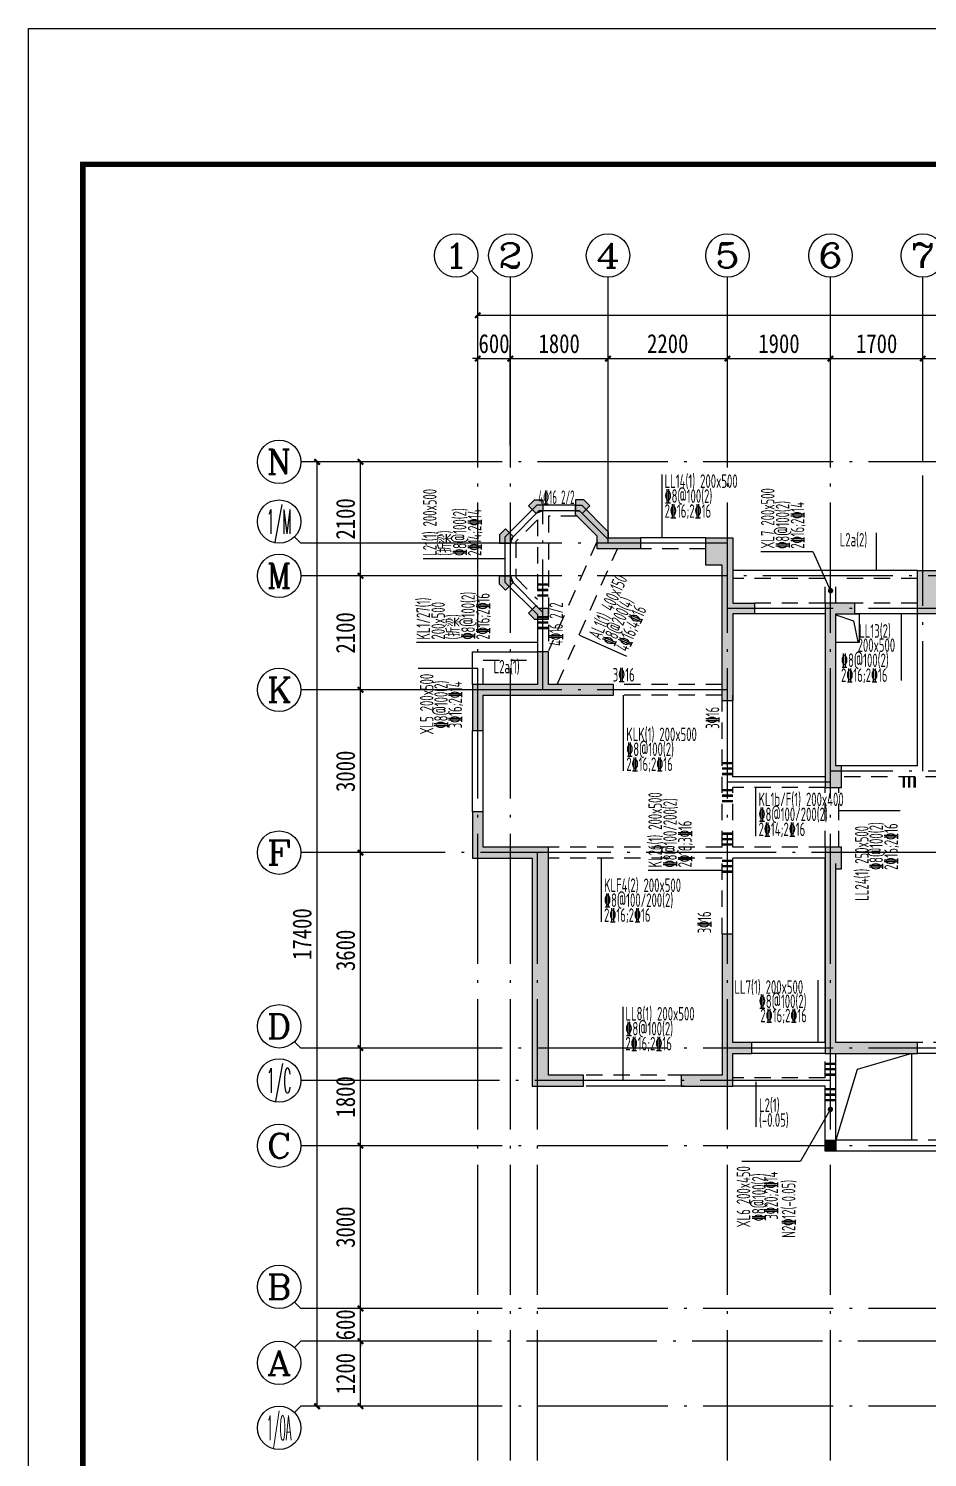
# Model space of a CAD drawing. Extents: x -144902 to 588294, y -160863 to 65494.
# Drawn here: x 457440 to 474002, y -27173 to -845 of the extents above; entities that cross this region are included whole.
import ezdxf
from ezdxf.enums import TextEntityAlignment as Align

# ---------------------------------------------------------------- set-up
doc = ezdxf.new("R2010")
doc.units = 0
doc.header["$LTSCALE"] = 100
doc.linetypes.add('3', pattern=[5, 3, -2])
doc.linetypes.add('ACAD_ISO04W100', pattern=[30.5, 24, -3, 0.5, -3])
doc.layers.get('0').update_dxf_attribs({"linetype": 'CONTINUOUS'})
doc.layers.get('Defpoints').update_dxf_attribs({"linetype": 'CONTINUOUS'})
for name, color, linetype in [('1508', 2, 'CONTINUOUS'), ('AXIS', 3, 'CONTINUOUS'), ('AXIS_TEXT', 7, 'CONTINUOUS'), ('DOTE', 253, 'ACAD_ISO04W100'), ('GZ', 7, 'CONTINUOUS'), ('HATCH', 254, 'CONTINUOUS'), ('HIDE_BEAMDIMLOCAL', 7, 'CONTINUOUS'), ('HIDE_BEAMDIMMASS', 2, 'CONTINUOUS'), ('P排气道', 232, 'CONTINUOUS'), ('S_BEAMDIMLOCAL', 7, 'CONTINUOUS'), ('S_BEAMDIMMASS', 2, 'CONTINUOUS'), ('tk', 7, 'CONTINUOUS'), ('梁', 4, 'CONTINUOUS'), ('梁虚线', 134, '3'), ('次梁箍筋', 1, 'CONTINUOUS'), ('砼墙', 3, 'CONTINUOUS'), ('门', 174, 'CONTINUOUS'), ('门虚线', 174, '3'), ('零厚板', 7, 'CONTINUOUS')]:
    doc.layers.add(name, color=color, linetype=linetype)
doc.styles.add('_HZTXT', font='complex.shx', dxfattribs={"width": 0.7, "bigfont": 'tssdchn.shx'})
doc.styles.add('COMPLEX', font='COMPLEX')
doc.styles.add('DIM_FONT', font='SIMHEI.TTF', dxfattribs={"width": 0.8})
doc.styles.get("Standard").update_dxf_attribs({"font": 'tssdeng.shx', "width": 0.7, "bigfont": 'tssdchn.shx'})
doc.dimstyles.new('_TCH_ARCH&&100', dxfattribs={"dimtxt": 350, "dimasz": 100, "dimexe": 250, "dimexo": 300, "dimgap": 100, "dimtad": 1, "dimdec": 0, "dimzin": 0, "dimdsep": 46, "dimtxsty": 'DIM_FONT', "dimblk": 'ARCHTICK', "dimcen": 0.09, "dimclrt": 7, "dimazin": 2, "dimtfac": 1, "dimtdec": 0, "dimtix": 1, "dimtmove": 2, "dimatfit": 3, "dimfxl": 1, "dimtolj": 1, "dimtzin": 0, "dimarcsym": 0})

# ---------------------------------------------------------------- blocks, each defined once
blk = doc.blocks.new('A1tk')
at = {"layer": 'tk', "color": 5}
blk.add_lwpolyline([(0, 0), (0, 59400), (84100, 59400), (84100, 0)], close=True, dxfattribs=at)
at = {"layer": 'tk', "const_width": 100}
blk.add_lwpolyline([(2500, 1000), (83100, 1000), (83100, 58400), (2500, 58400)], close=True, dxfattribs=at)
blk = doc.blocks.new('2012120710010639')
at = {"layer": 'P排气道', "linetype": 'ByBlock'}
blk.add_lwpolyline([(400, 5400), (400, 5900), (0, 5900), (0, 5400)], close=True, dxfattribs=at)
blk.add_lwpolyline([(400, 5900), (77, 5789), (0, 5400)], dxfattribs=at)
at = {"layer": 'P排气道', "linetype": 'ByBlock', "elevation": 0}
for points in [[(27585, 5385), (27585, 5915), (27155, 5915), (27155, 5385)], [(9485, 1065), (9085, 1065), (9085, 1415), (9485, 1415)], [(18285, 1065), (18685, 1065), (18685, 1415), (18285, 1415)], [(13770, 500), (13770, 0), (13370, 0), (13370, 500)], [(14000, 500), (14000, 0), (14400, 0), (14400, 500)]]:
    blk.add_lwpolyline(points, close=True, dxfattribs=at)
for points in [[(27585, 5900), (27262, 5789), (27185, 5400)], [(9485, 1415), (9151, 1329), (9085, 1065)], [(18685, 1415), (18351, 1329), (18285, 1065)], [(13770, 500), (13447, 389), (13370, 0)], [(14400, 500), (14077, 389), (14000, 0)]]:
    blk.add_lwpolyline(points, dxfattribs=at)
blk = doc.blocks.new('_ArchTick')
at = {"color": 0, "linetype": 'ByBlock', "const_width": 0.4}
blk.add_lwpolyline([(-0.5, -0.5), (0.5, 0.5)], dxfattribs=at)
blk = doc.blocks.new('*D1650')
at = {"layer": 'AXIS', "color": 0, "lineweight": -2}
for p, q in [((2761, 5875), (1650, 5875)), ((1900, 4675), (1900, 5875)), ((2761, 4675), (1650, 4675))]:
    blk.add_line(p, q, dxfattribs=at)
at = {"layer": 'Defpoints', "color": 0}
for p in [(1900, 5875), (3061, 5875), (3061, 4675)]:
    blk.add_point(p, dxfattribs=at)
at = {"layer": 'AXIS', "color": 0, "lineweight": -2, "xscale": 100, "yscale": 100, "zscale": 100}
for p, rotation in [((1900, 5875), 90), ((1900, 4675), 270)]:
    blk.add_blockref('_ArchTick', p, dxfattribs=dict(at, rotation=rotation))
at = {"layer": 'AXIS', "color": 7, "insert": (1625, 5275), "char_height": 350, "attachment_point": 5, "rotation": 90, "style": 'DIM_FONT'}
blk.add_mtext('\\A1;1200', dxfattribs=at)
blk = doc.blocks.new('*D1651')
at = {"layer": 'AXIS', "color": 0, "lineweight": -2}
for p, q in [((2761, 6475), (1650, 6475)), ((1900, 6475), (1900, 6575)), ((1900, 5875), (1900, 6475)), ((2761, 5875), (1650, 5875)), ((1900, 5875), (1900, 5775))]:
    blk.add_line(p, q, dxfattribs=at)
at = {"layer": 'Defpoints', "color": 0}
for p in [(1900, 6475), (3061, 6475), (3061, 5875)]:
    blk.add_point(p, dxfattribs=at)
at = {"layer": 'AXIS', "color": 0, "lineweight": -2, "xscale": 100, "yscale": 100, "zscale": 100}
for p, rotation in [((1900, 6475), 270), ((1900, 5875), 90)]:
    blk.add_blockref('_ArchTick', p, dxfattribs=dict(at, rotation=rotation))
at = {"layer": 'AXIS', "color": 7, "insert": (1625, 6175), "char_height": 350, "attachment_point": 5, "rotation": 90, "style": 'DIM_FONT'}
blk.add_mtext('\\A1;600', dxfattribs=at)
blk = doc.blocks.new('*D1652')
at = {"layer": 'AXIS', "color": 0, "lineweight": -2}
for p, q in [((2761, 9475), (1650, 9475)), ((1900, 6475), (1900, 9475)), ((2761, 6475), (1650, 6475))]:
    blk.add_line(p, q, dxfattribs=at)
at = {"layer": 'Defpoints', "color": 0}
for p in [(1900, 9475), (3061, 9475), (3061, 6475)]:
    blk.add_point(p, dxfattribs=at)
at = {"layer": 'AXIS', "color": 0, "lineweight": -2, "xscale": 100, "yscale": 100, "zscale": 100}
for p, rotation in [((1900, 9475), 90), ((1900, 6475), 270)]:
    blk.add_blockref('_ArchTick', p, dxfattribs=dict(at, rotation=rotation))
at = {"layer": 'AXIS', "color": 7, "insert": (1625, 7975), "char_height": 350, "attachment_point": 5, "rotation": 90, "style": 'DIM_FONT'}
blk.add_mtext('\\A1;3000', dxfattribs=at)
blk = doc.blocks.new('*D1653')
at = {"layer": 'AXIS', "color": 0, "lineweight": -2}
for p, q in [((2761, 11275), (1650, 11275)), ((1900, 9475), (1900, 11275)), ((2761, 9475), (1650, 9475))]:
    blk.add_line(p, q, dxfattribs=at)
at = {"layer": 'Defpoints', "color": 0}
for p in [(1900, 11275), (3061, 11275), (3061, 9475)]:
    blk.add_point(p, dxfattribs=at)
at = {"layer": 'AXIS', "color": 0, "lineweight": -2, "xscale": 100, "yscale": 100, "zscale": 100}
for p, rotation in [((1900, 11275), 90), ((1900, 9475), 270)]:
    blk.add_blockref('_ArchTick', p, dxfattribs=dict(at, rotation=rotation))
at = {"layer": 'AXIS', "color": 7, "insert": (1625, 10375), "char_height": 350, "attachment_point": 5, "rotation": 90, "style": 'DIM_FONT'}
blk.add_mtext('\\A1;1800', dxfattribs=at)
blk = doc.blocks.new('*D1654')
at = {"layer": 'AXIS', "color": 0, "lineweight": -2}
for p, q in [((2761, 14875), (1650, 14875)), ((1900, 11275), (1900, 14875)), ((2761, 11275), (1650, 11275))]:
    blk.add_line(p, q, dxfattribs=at)
at = {"layer": 'Defpoints', "color": 0}
for p in [(1900, 14875), (3061, 14875), (3061, 11275)]:
    blk.add_point(p, dxfattribs=at)
at = {"layer": 'AXIS', "color": 0, "lineweight": -2, "xscale": 100, "yscale": 100, "zscale": 100}
for p, rotation in [((1900, 14875), 90), ((1900, 11275), 270)]:
    blk.add_blockref('_ArchTick', p, dxfattribs=dict(at, rotation=rotation))
at = {"layer": 'AXIS', "color": 7, "insert": (1625, 13075), "char_height": 350, "attachment_point": 5, "rotation": 90, "style": 'DIM_FONT'}
blk.add_mtext('\\A1;3600', dxfattribs=at)
blk = doc.blocks.new('*D1655')
at = {"layer": 'AXIS', "color": 0, "lineweight": -2}
for p, q in [((2761, 17875), (1650, 17875)), ((1900, 14875), (1900, 17875)), ((2761, 14875), (1650, 14875))]:
    blk.add_line(p, q, dxfattribs=at)
at = {"layer": 'Defpoints', "color": 0}
for p in [(1900, 17875), (3061, 17875), (3061, 14875)]:
    blk.add_point(p, dxfattribs=at)
at = {"layer": 'AXIS', "color": 0, "lineweight": -2, "xscale": 100, "yscale": 100, "zscale": 100}
for p, rotation in [((1900, 17875), 90), ((1900, 14875), 270)]:
    blk.add_blockref('_ArchTick', p, dxfattribs=dict(at, rotation=rotation))
at = {"layer": 'AXIS', "color": 7, "insert": (1625, 16375), "char_height": 350, "attachment_point": 5, "rotation": 90, "style": 'DIM_FONT'}
blk.add_mtext('\\A1;3000', dxfattribs=at)
blk = doc.blocks.new('*D1656')
at = {"layer": 'AXIS', "color": 0, "lineweight": -2}
for p, q in [((2761, 19975), (1650, 19975)), ((1900, 17875), (1900, 19975)), ((2761, 17875), (1650, 17875))]:
    blk.add_line(p, q, dxfattribs=at)
at = {"layer": 'Defpoints', "color": 0}
for p in [(1900, 19975), (3061, 19975), (3061, 17875)]:
    blk.add_point(p, dxfattribs=at)
at = {"layer": 'AXIS', "color": 0, "lineweight": -2, "xscale": 100, "yscale": 100, "zscale": 100}
for p, rotation in [((1900, 19975), 90), ((1900, 17875), 270)]:
    blk.add_blockref('_ArchTick', p, dxfattribs=dict(at, rotation=rotation))
at = {"layer": 'AXIS', "color": 7, "insert": (1625, 18925), "char_height": 350, "attachment_point": 5, "rotation": 90, "style": 'DIM_FONT'}
blk.add_mtext('\\A1;2100', dxfattribs=at)
blk = doc.blocks.new('*D1657')
at = {"layer": 'AXIS', "color": 0, "lineweight": -2}
for p, q in [((2761, 22075), (1650, 22075)), ((1900, 19975), (1900, 22075)), ((2761, 19975), (1650, 19975))]:
    blk.add_line(p, q, dxfattribs=at)
at = {"layer": 'Defpoints', "color": 0}
for p in [(1900, 22075), (3061, 22075), (3061, 19975)]:
    blk.add_point(p, dxfattribs=at)
at = {"layer": 'AXIS', "color": 0, "lineweight": -2, "xscale": 100, "yscale": 100, "zscale": 100}
for p, rotation in [((1900, 22075), 90), ((1900, 19975), 270)]:
    blk.add_blockref('_ArchTick', p, dxfattribs=dict(at, rotation=rotation))
at = {"layer": 'AXIS', "color": 7, "insert": (1625, 21025), "char_height": 350, "attachment_point": 5, "rotation": 90, "style": 'DIM_FONT'}
blk.add_mtext('\\A1;2100', dxfattribs=at)
blk = doc.blocks.new('*D1658')
at = {"layer": 'AXIS', "color": 0, "lineweight": -2}
for p, q in [((2761, 22075), (850, 22075)), ((1100, 4675), (1100, 22075)), ((2761, 4675), (850, 4675))]:
    blk.add_line(p, q, dxfattribs=at)
at = {"layer": 'Defpoints', "color": 0}
for p in [(1100, 22075), (3061, 22075, 0), (3061, 4675)]:
    blk.add_point(p, dxfattribs=at)
at = {"layer": 'AXIS', "color": 0, "lineweight": -2, "xscale": 100, "yscale": 100, "zscale": 100}
for p, rotation in [((1100, 22075), 90), ((1100, 4675), 270)]:
    blk.add_blockref('_ArchTick', p, dxfattribs=dict(at, rotation=rotation))
at = {"layer": 'AXIS', "color": 7, "insert": (825, 13375), "char_height": 350, "attachment_point": 5, "rotation": 90, "style": 'DIM_FONT'}
blk.add_mtext('\\A1;17400', dxfattribs=at)
blk = doc.blocks.new('*D1680')
at = {"layer": 'AXIS', "color": 0, "lineweight": -2}
for p, q in [((12261, 22375), (12261, 24228)), ((14761, 22375), (14761, 24228)), ((12261, 23978), (14761, 23978))]:
    blk.add_line(p, q, dxfattribs=at)
at = {"layer": 'Defpoints', "color": 0}
for p in [(14761, 23978), (12261, 22075), (14761, 22075)]:
    blk.add_point(p, dxfattribs=at)
at = {"layer": 'AXIS', "color": 0, "lineweight": -2, "xscale": 100, "yscale": 100, "zscale": 100, "rotation": 180}
blk.add_blockref('_ArchTick', (12261, 23978), dxfattribs=at)
at = {"layer": 'AXIS', "color": 0, "lineweight": -2, "xscale": 100, "yscale": 100, "zscale": 100}
blk.add_blockref('_ArchTick', (14761, 23978), dxfattribs=at)
at = {"layer": 'AXIS', "color": 7, "insert": (13511, 24253), "char_height": 350, "attachment_point": 5, "style": 'DIM_FONT'}
blk.add_mtext('\\A1;2500', dxfattribs=at)
blk = doc.blocks.new('*D1681')
at = {"layer": 'AXIS', "color": 0, "lineweight": -2}
for p, q in [((10561, 22375), (10561, 24228)), ((12261, 22375), (12261, 24228)), ((10561, 23978), (12261, 23978))]:
    blk.add_line(p, q, dxfattribs=at)
at = {"layer": 'Defpoints', "color": 0}
for p in [(12261, 23978), (10561, 22075), (12261, 22075)]:
    blk.add_point(p, dxfattribs=at)
at = {"layer": 'AXIS', "color": 0, "lineweight": -2, "xscale": 100, "yscale": 100, "zscale": 100, "rotation": 180}
blk.add_blockref('_ArchTick', (10561, 23978), dxfattribs=at)
at = {"layer": 'AXIS', "color": 0, "lineweight": -2, "xscale": 100, "yscale": 100, "zscale": 100}
blk.add_blockref('_ArchTick', (12261, 23978), dxfattribs=at)
at = {"layer": 'AXIS', "color": 7, "insert": (11411, 24253), "char_height": 350, "attachment_point": 5, "style": 'DIM_FONT'}
blk.add_mtext('\\A1;1700', dxfattribs=at)
blk = doc.blocks.new('*D1682')
at = {"layer": 'AXIS', "color": 0, "lineweight": -2}
for p, q in [((8661, 22375), (8661, 24228)), ((10561, 22375), (10561, 24228)), ((8661, 23978), (10561, 23978))]:
    blk.add_line(p, q, dxfattribs=at)
at = {"layer": 'Defpoints', "color": 0}
for p in [(10561, 23978), (8661, 22075), (10561, 22075)]:
    blk.add_point(p, dxfattribs=at)
at = {"layer": 'AXIS', "color": 0, "lineweight": -2, "xscale": 100, "yscale": 100, "zscale": 100, "rotation": 180}
blk.add_blockref('_ArchTick', (8661, 23978), dxfattribs=at)
at = {"layer": 'AXIS', "color": 0, "lineweight": -2, "xscale": 100, "yscale": 100, "zscale": 100}
blk.add_blockref('_ArchTick', (10561, 23978), dxfattribs=at)
at = {"layer": 'AXIS', "color": 7, "insert": (9611, 24253), "char_height": 350, "attachment_point": 5, "style": 'DIM_FONT'}
blk.add_mtext('\\A1;1900', dxfattribs=at)
blk = doc.blocks.new('*D1683')
at = {"layer": 'AXIS', "color": 0, "lineweight": -2}
for p, q in [((6461, 22375), (6461, 24228)), ((8661, 22375), (8661, 24228)), ((6461, 23978), (8661, 23978))]:
    blk.add_line(p, q, dxfattribs=at)
at = {"layer": 'Defpoints', "color": 0}
for p in [(8661, 23978), (6461, 22075), (8661, 22075)]:
    blk.add_point(p, dxfattribs=at)
at = {"layer": 'AXIS', "color": 0, "lineweight": -2, "xscale": 100, "yscale": 100, "zscale": 100, "rotation": 180}
blk.add_blockref('_ArchTick', (6461, 23978), dxfattribs=at)
at = {"layer": 'AXIS', "color": 0, "lineweight": -2, "xscale": 100, "yscale": 100, "zscale": 100}
blk.add_blockref('_ArchTick', (8661, 23978), dxfattribs=at)
at = {"layer": 'AXIS', "color": 7, "insert": (7561, 24253), "char_height": 350, "attachment_point": 5, "style": 'DIM_FONT'}
blk.add_mtext('\\A1;2200', dxfattribs=at)
blk = doc.blocks.new('*D1684')
at = {"layer": 'AXIS', "color": 0, "lineweight": -2}
for p, q in [((4661, 22375), (4661, 24228)), ((6461, 22375), (6461, 24228)), ((4661, 23978), (6461, 23978))]:
    blk.add_line(p, q, dxfattribs=at)
at = {"layer": 'Defpoints', "color": 0}
for p in [(6461, 23978), (4661, 22075), (6461, 22075)]:
    blk.add_point(p, dxfattribs=at)
at = {"layer": 'AXIS', "color": 0, "lineweight": -2, "xscale": 100, "yscale": 100, "zscale": 100, "rotation": 180}
blk.add_blockref('_ArchTick', (4661, 23978), dxfattribs=at)
at = {"layer": 'AXIS', "color": 0, "lineweight": -2, "xscale": 100, "yscale": 100, "zscale": 100}
blk.add_blockref('_ArchTick', (6461, 23978), dxfattribs=at)
at = {"layer": 'AXIS', "color": 7, "insert": (5561, 24253), "char_height": 350, "attachment_point": 5, "style": 'DIM_FONT'}
blk.add_mtext('\\A1;1800', dxfattribs=at)
blk = doc.blocks.new('*D1685')
at = {"layer": 'AXIS', "color": 0, "lineweight": -2}
for p, q in [((4061, 22375), (4061, 24228)), ((4661, 22375), (4661, 24228)), ((4061, 23978), (3961, 23978)), ((4061, 23978), (4661, 23978)), ((4661, 23978), (4761, 23978))]:
    blk.add_line(p, q, dxfattribs=at)
at = {"layer": 'Defpoints', "color": 0}
for p in [(4661, 23978), (4061, 22075), (4661, 22075)]:
    blk.add_point(p, dxfattribs=at)
at = {"layer": 'AXIS', "color": 0, "lineweight": -2, "xscale": 100, "yscale": 100, "zscale": 100}
blk.add_blockref('_ArchTick', (4061, 23978), dxfattribs=at)
at = {"layer": 'AXIS', "color": 0, "lineweight": -2, "xscale": 100, "yscale": 100, "zscale": 100, "rotation": 180}
blk.add_blockref('_ArchTick', (4661, 23978), dxfattribs=at)
at = {"layer": 'AXIS', "color": 7, "insert": (4361, 24253), "char_height": 350, "attachment_point": 5, "style": 'DIM_FONT'}
blk.add_mtext('\\A1;600', dxfattribs=at)
blk = doc.blocks.new('*D1686')
at = {"layer": 'AXIS', "color": 0, "lineweight": -2}
for p, q in [((4061, 22375), (4061, 25028)), ((43161, 22375), (43161, 25028)), ((4061, 24778), (43161, 24778))]:
    blk.add_line(p, q, dxfattribs=at)
at = {"layer": 'Defpoints', "color": 0}
for p in [(43161, 24778), (4061, 22075), (43161, 22075)]:
    blk.add_point(p, dxfattribs=at)
at = {"layer": 'AXIS', "color": 0, "lineweight": -2, "xscale": 100, "yscale": 100, "zscale": 100, "rotation": 180}
blk.add_blockref('_ArchTick', (4061, 24778), dxfattribs=at)
at = {"layer": 'AXIS', "color": 0, "lineweight": -2, "xscale": 100, "yscale": 100, "zscale": 100}
blk.add_blockref('_ArchTick', (43161, 24778), dxfattribs=at)
at = {"layer": 'AXIS', "color": 7, "insert": (23611, 25053), "char_height": 350, "attachment_point": 5, "style": 'DIM_FONT'}
blk.add_mtext('\\A1;39100', dxfattribs=at)
blk = doc.blocks.new('_AXISO')
blk.add_circle((0, 0), 0.5)
at = {"layer": 'AXIS_TEXT', "style": 'COMPLEX', "width": 1.041667}
blk.add_attdef('A', text='', height=0.56, dxfattribs=at).set_placement((-0.25, -0.28), (0.25, -0.28), align=Align.FIT)
blk = doc.blocks.new('2012122714531000')
at = {"layer": 'HATCH'}
blk.add_hatch(color=256, dxfattribs=at).paths.add_polyline_path([(0, 200), (200, 200), (200, 0), (0, 0)])
at = {"layer": 'GZ'}
blk.add_lwpolyline([(0, 200), (200, 200), (200, 0), (0, 0)], close=True, dxfattribs=at)
blk = doc.blocks.new('2012122621245179')
at = {"layer": 'GZ'}
h = blk.add_hatch(color=256, dxfattribs=at)
h.paths.add_polyline_path([(5985.8, 21123.5), (6127.3, 21265), (6017.2, 21375), (5861.6, 21375), (5861.6, 21175), (5934.4, 21175)])
h.paths.add_polyline_path([(5137.3, 21123.5), (4995.9, 21265), (5105.9, 21375), (5261.6, 21375), (5261.6, 21175), (5202.6, 21150.6)])
h.paths.add_polyline_path([(5137.3, 19426.5), (4995.9, 19285.1), (5105.9, 19175), (5361.4, 19175), (5361.4, 19375), (5188.8, 19375)])
h.paths.add_polyline_path([(4713, 19850.8), (4571.6, 19709.3), (4461.6, 19819.4), (4461.6, 19975), (4661.6, 19975), (4693.3, 19898.4)])
h.paths.add_polyline_path([(4713, 20699.3), (4571.6, 20840.7), (4461.6, 20730.7), (4461.6, 20575), (4661.6, 20575), (4687.2, 20637.2)])
at = {"layer": 'HATCH'}
for points in [[(7061.4, 20675), (7061.4, 20475), (6261.4, 20475), (6261.4, 20706.6), (5861.6, 21106.4), (5861.6, 21275), (5975.8, 21275), (6461.4, 20789.4), (6461.4, 20675)], [(8561.4, 17675), (8561.4, 20175), (8261.4, 20175), (8261.4, 20675), (8761.4, 20675), (8761.4, 19475), (9161.4, 19475), (9161.4, 19275), (8761.4, 19275), (8761.4, 17675)], [(12161.4, 20075.2), (12561.4, 20075.2), (12561.4, 19275.2), (12161.4, 19275.2)], [(11011.4, 19275), (11011.4, 19475), (10461.4, 19475), (10461.4, 16075), (10761.4, 16075), (10761.4, 16475), (10661.4, 16475), (10661.4, 19275)], [(5161.4, 18575), (5161.4, 17975), (3961.4, 17975), (3961.4, 17125), (4161.4, 17125), (4161.4, 17775), (6561.4, 17775), (6561.4, 17975), (5361.4, 17975), (5361.4, 18575)], [(3961.4, 14775), (5061.4, 14775), (5061.4, 10575), (6011.4, 10575), (6011.4, 10775), (5361.4, 10775), (5361.4, 14975), (4161.4, 14975), (4161.4, 15625), (3961.4, 15625)], [(10461.4, 11175), (12161.4, 11175), (12161.4, 11375), (10661.4, 11375), (10661.4, 14575), (10761.4, 14575), (10761.4, 14975), (10461.4, 14975)], [(7811.4, 10575), (8761.4, 10575), (8761.4, 11175), (9111.4, 11175), (9111.4, 11375), (8761.4, 11375), (8761.4, 13375), (8561.4, 13375), (8561.4, 10775), (7811.4, 10775)]]:
    blk.add_hatch(color=256, dxfattribs=at).paths.add_polyline_path(points)
at = {"layer": 'AXIS'}
for p, q in [((3944.2, 25594.8, 0), (4061.4, 25477.6, 0)), ((4061.4, 22075, 0), (4061.4, 25477.6, 0)), ((4661.4, 22075, 0), (4661.4, 25477.6, 0)), ((6461.4, 22075, 0), (6461.4, 25477.6, 0)), ((8661.4, 22075, 0), (8661.4, 25477.6, 0)), ((10561.4, 22075, 0), (10561.4, 25477.6, 0)), ((12261.4, 22075, 0), (12261.4, 25477.6, 0)), ((3461.4, 22075, 0), (800, 22075, 0)), ((682.8, 20692.2, 0), (800, 20575, 0)), ((3461.4, 20575, 0), (800, 20575, 0)), ((3461.4, 19975, 0), (800, 19975, 0)), ((3461.4, 17875, 0), (800, 17875, 0)), ((3461.4, 14875, 0), (800, 14875, 0)), ((682.8, 11392.2, 0), (800, 11275, 0)), ((3461.4, 11275, 0), (800, 11275, 0)), ((3461.4, 10675, 0), (800, 10675, 0)), ((3461.4, 9475, 0), (800, 9475, 0)), ((682.8, 6592.2, 0), (800, 6475, 0)), ((3461.4, 6475, 0), (800, 6475, 0)), ((682.8, 5757.8, 0), (800, 5875, 0)), ((3461.4, 5875, 0), (800, 5875, 0)), ((682.8, 4557.8, 0), (800, 4675, 0)), ((3461.4, 4675, 0), (800, 4675, 0))]:
    blk.add_line(p, q, dxfattribs=at)
at = {"layer": 'DOTE'}
for p, q in [((4061.4, 3675, 0), (4061.4, 23075, 0)), ((4661.4, 3675, 0), (4661.4, 23075, 0)), ((6461.4, 20575, 0), (6461.4, 23075, 0)), ((8661.4, 3675, 0), (8661.4, 23075, 0)), ((10561.4, 3675, 0), (10561.4, 23075, 0)), ((12261.4, 16375, 0), (12261.4, 23075, 0)), ((44161.4, 22075, 0), (3061.4, 22075, 0)), ((5188.8, 21175, 0), (4661.4, 20647.6, 0)), ((5934.4, 21175, 0), (5188.8, 21175, 0)), ((5261.4, 17875, 0), (5261.4, 21175, 0)), ((5934.4, 21175, 0), (6461.4, 20648)), ((8661.4, 20575, 0), (3061.4, 20575, 0)), ((14761.4, 19975, 0), (3061.4, 19975, 0)), ((4661.4, 19902.4, 0), (5261.4, 19302.4, 0)), ((44161.4, 19375, 0), (8661.4, 19375, 0)), ((8661.4, 17875, 0), (3061.4, 17875, 0)), ((14761.4, 16375, 0), (10561.4, 16375, 0)), ((10561.4, 16175, 0), (8661.4, 16175, 0)), ((33961.4, 14875, 0), (3461.4, 14875, 0)), ((5161.4, 3675, 0), (5161.4, 14875, 0)), ((44161.4, 11275, 0), (3061.4, 11275, 0)), ((10561.4, 10675, 0), (3061.4, 10675, 0)), ((44161.4, 9475, 0), (3061.4, 9475, 0)), ((44161.4, 6475, 0), (3061.4, 6475, 0)), ((19561.4, 5875, 0), (3061.4, 5875, 0)), ((44161.4, 4675, 0), (3061.4, 4675, 0))]:
    blk.add_line(p, q, dxfattribs=at)
at = {"layer": 'GZ'}
for points in [[(5137.3, 21123.5), (4995.9, 21265), (5105.9, 21375), (5261.6, 21375), (5261.6, 21175), (5137.3, 21123.5)], [(5985.8, 21123.5), (6127.3, 21265), (6017.2, 21375), (5861.6, 21375), (5861.6, 21175), (5934.4, 21175)], [(4713, 20699.3), (4571.6, 20840.7), (4461.6, 20730.7), (4461.6, 20575), (4661.6, 20575), (4687.2, 20637.2)], [(4713, 19850.8), (4571.6, 19709.3), (4461.6, 19819.4), (4461.6, 19975), (4661.6, 19975), (4693.3, 19898.4)], [(5137.3, 19426.5), (4995.9, 19285.1), (5105.9, 19175), (5361.4, 19175), (5361.4, 19375), (5188.8, 19375)]]:
    blk.add_lwpolyline(points, close=True, dxfattribs=at)
at = {"layer": '梁'}
for p, q in [((5147.4, 21275, 0), (4561.6, 20689.2, 0)), ((5861.6, 21275, 0), (5147.4, 21275, 0)), ((4561.6, 20689.2, 0), (4561.6, 19860.8, 0)), ((8261.4, 20675), (7061.4, 20675)), ((10561.4, 20075.2), (8761.4, 20075.2)), ((12161.4, 20075.2), (10561.4, 20075.2)), ((4561.6, 19860.8, 0), (5161.4, 19261, 0)), ((5161.4, 19261, 0), (5161.4, 18575, 0)), ((10461.4, 19275), (9161.4, 19275)), ((12361.4, 19275), (11011.4, 19275)), ((12161.4, 16475), (12161.4, 19275)), ((3961.4, 17975), (3961.4, 18575)), ((3961.4, 18575), (5161.4, 18575)), ((8761.4, 16275), (8761.4, 17775)), ((12161.4, 16475), (10661.4, 16475)), ((10461.4, 16275), (8761.4, 16275)), ((10461.4, 14775), (8761.4, 14775)), ((8761.4, 13375), (8761.4, 14775)), ((10461.4, 11375), (10461.4, 14775)), ((10461.4, 11375), (9111.4, 11375)), ((10461.4, 11175), (9111.4, 11175)), ((14261.4, 11175), (12161.4, 11175)), ((7861.4, 10575), (6061.4, 10575))]:
    blk.add_line(p, q, dxfattribs=at)
at = {"layer": '梁', "color": 210}
for p, q in [((10661.4, 9575), (10661.4, 11175)), ((12061.4, 9575), (12061.4, 11175)), ((10461.4, 10575), (8761.4, 10575)), ((10461.4, 9375), (10461.4, 10575)), ((12061.4, 9575), (10661.4, 9575)), ((12161.4, 9375), (10461.4, 9375)), ((14661.4, 9375), (12161.4, 9375))]:
    blk.add_line(p, q, dxfattribs=at)
at = {"layer": '梁虚线'}
for p, q in [((5892.9, 21075, 0), (5361.4, 21075, 0)), ((5361.4, 21075, 0), (5361.4, 18575, 0)), ((5161.4, 21006.2, 0), (4761.6, 20606.4, 0)), ((5161.4, 21006.2, 0), (5161.4, 19543.8, 0)), ((4761.6, 20606.4, 0), (4761.6, 19943.6, 0)), ((8261.4, 20475), (7061.4, 20475)), ((4761.6, 19943.6, 0), (5161.4, 19543.8, 0)), ((10461.4, 19925.2), (8761.4, 19925.2)), ((10461.4, 19475), (10461.4, 19925.2)), ((12161.4, 19925.2), (10661.4, 19925.2)), ((10661.4, 19475), (10661.4, 19925.2)), ((10461.4, 19475), (9161.4, 19475)), ((12161.4, 19475), (11011.4, 19475)), ((4161.4, 18425), (5161.4, 18425)), ((4161.4, 17975), (4161.4, 18425)), ((8561.4, 17975), (6561.4, 17975)), ((8561.4, 17775), (6561.4, 17775)), ((8561.4, 14975), (8561.4, 17675)), ((8761.4, 14975), (8761.4, 16075)), ((10461.4, 16075), (8761.4, 16075)), ((10461.4, 14975), (10461.4, 16075)), ((14611.4, 16275), (10661.4, 16275)), ((10711.4, 14975), (10711.4, 16075)), ((8561.4, 14975), (5361.4, 14975)), ((8561.4, 14775), (5361.4, 14775)), ((8561.4, 13375), (8561.4, 14775)), ((10461.4, 14975), (8761.4, 14975)), ((10661.4, 11375), (10661.4, 14875)), ((14261.4, 11375), (12161.4, 11375)), ((7861.4, 10775), (6061.4, 10775))]:
    blk.add_line(p, q, dxfattribs=at)
at = {"layer": '梁虚线', "color": 210}
for p, q in [((10461.4, 10725), (10461.4, 11175)), ((10461.4, 10725), (8761.4, 10725)), ((14661.4, 9575), (12061.4, 9575))]:
    blk.add_line(p, q, dxfattribs=at)
at = {"layer": '砼墙'}
for points in [[(7061.4, 20675), (7061.4, 20475), (6261.4, 20475), (6261.4, 20706.6), (5861.6, 21106.4), (5861.6, 21275), (5975.8, 21275), (6461.4, 20789.4), (6461.4, 20675)], [(8561.4, 17675), (8561.4, 20175), (8261.4, 20175), (8261.4, 20675), (8761.4, 20675), (8761.4, 19475), (9161.4, 19475), (9161.4, 19275), (8761.4, 19275), (8761.4, 17675)], [(12161.4, 20075.2), (12561.4, 20075.2), (12561.4, 19275.2), (12161.4, 19275.2)], [(11011.4, 19275), (11011.4, 19475), (10461.4, 19475), (10461.4, 16075), (10761.4, 16075), (10761.4, 16475), (10661.4, 16475), (10661.4, 19275)], [(5161.4, 18575), (5161.4, 17975), (3961.4, 17975), (3961.4, 17125), (4161.4, 17125), (4161.4, 17775), (6561.4, 17775), (6561.4, 17975), (5361.4, 17975), (5361.4, 18575)], [(3961.4, 14775), (5061.4, 14775), (5061.4, 10575), (6011.4, 10575), (6011.4, 10775), (5361.4, 10775), (5361.4, 14975), (4161.4, 14975), (4161.4, 15625), (3961.4, 15625)], [(10461.4, 11175), (12161.4, 11175), (12161.4, 11375), (10661.4, 11375), (10661.4, 14575), (10761.4, 14575), (10761.4, 14975), (10461.4, 14975)], [(7811.4, 10575), (8761.4, 10575), (8761.4, 11175), (9111.4, 11175), (9111.4, 11375), (8761.4, 11375), (8761.4, 13375), (8561.4, 13375), (8561.4, 10775), (7811.4, 10775)]]:
    blk.add_lwpolyline(points, close=True, dxfattribs=at)
at = {"layer": '门'}
for p, q in [((3961.4, 15625), (3961.4, 17125)), ((4161.4, 15625), (4161.4, 17125))]:
    blk.add_line(p, q, dxfattribs=at)
at = {"layer": '门虚线'}
for p, q in [((3961.4, 15625), (3961.4, 17125)), ((4161.4, 15625), (4161.4, 17125))]:
    blk.add_line(p, q, dxfattribs=at)
at = {"layer": '零厚板'}
blk.add_lwpolyline([(12061.4, 11175), (11051.1, 10879.2), (10661.4, 9575)], dxfattribs=at)
at = {"xscale": -1}
blk.add_blockref('2012120710010639', (38246.4, 13360, 0), dxfattribs=at)
at = {"layer": 'AXIS'}
ref = blk.add_blockref('_AXISO', (3661.4, 25877.6, 0), dxfattribs=dict(at, xscale=800, yscale=800, zscale=800))
ref.add_attrib('A', '1', dxfattribs={"layer": 'AXIS_TEXT', "height": 452.5, "style": '_HZTXT', "width": 2.333333}).set_placement((3435.1, 25651.4, 0), (3887.6, 25651.4, 0), align=Align.FIT)
ref = blk.add_blockref('_AXISO', (4661.4, 25877.6, 0), dxfattribs=dict(at, xscale=800, yscale=800, zscale=800))
ref.add_attrib('A', '2', dxfattribs={"layer": 'AXIS_TEXT', "height": 452.5, "style": '_HZTXT', "width": 1.5}).set_placement((4435.1, 25651.4, 0), (4887.6, 25651.4, 0), align=Align.FIT)
ref = blk.add_blockref('_AXISO', (6461.4, 25877.6, 0), dxfattribs=dict(at, xscale=800, yscale=800, zscale=800))
ref.add_attrib('A', '4', dxfattribs={"layer": 'AXIS_TEXT', "height": 452.5, "style": '_HZTXT', "width": 1.3125}).set_placement((6235.1, 25651.4, 0), (6687.6, 25651.4, 0), align=Align.FIT)
ref = blk.add_blockref('_AXISO', (8661.4, 25877.6, 0), dxfattribs=dict(at, xscale=800, yscale=800, zscale=800))
ref.add_attrib('A', '5', dxfattribs={"layer": 'AXIS_TEXT', "height": 452.5, "style": '_HZTXT', "width": 1.5}).set_placement((8435.1, 25651.4, 0), (8887.6, 25651.4, 0), align=Align.FIT)
ref = blk.add_blockref('_AXISO', (10561.4, 25877.6, 0), dxfattribs=dict(at, xscale=800, yscale=800, zscale=800))
ref.add_attrib('A', '6', dxfattribs={"layer": 'AXIS_TEXT', "height": 452.5, "style": '_HZTXT', "width": 1.5}).set_placement((10335.1, 25651.4, 0), (10787.6, 25651.4, 0), align=Align.FIT)
ref = blk.add_blockref('_AXISO', (12261.4, 25877.6, 0), dxfattribs=dict(at, xscale=800, yscale=800, zscale=800))
ref.add_attrib('A', '7', dxfattribs={"layer": 'AXIS_TEXT', "height": 452.5, "style": '_HZTXT', "width": 1.5}).set_placement((12035.1, 25651.4, 0), (12487.6, 25651.4, 0), align=Align.FIT)
ref = blk.add_blockref('_AXISO', (400, 22075, 0), dxfattribs=dict(at, xscale=800, yscale=800, zscale=800))
ref.add_attrib('A', 'N', dxfattribs={"layer": 'AXIS_TEXT', "height": 452.5, "style": '_HZTXT', "width": 1.105263}).set_placement((173.7, 21848.7, 0), (626.3, 21848.7, 0), align=Align.FIT)
ref = blk.add_blockref('_AXISO', (400, 20975, 0), dxfattribs=dict(at, xscale=800, yscale=800, zscale=800))
ref.add_attrib('A', '1/M', dxfattribs={"layer": 'AXIS_TEXT', "height": 452.55, "style": '_HZTXT', "width": 0.362069}).set_placement((173.7, 20748.7, 0), (626.3, 20748.7, 0), align=Align.FIT)
ref = blk.add_blockref('_AXISO', (400, 19975, 0), dxfattribs=dict(at, xscale=800, yscale=800, zscale=800))
ref.add_attrib('A', 'M', dxfattribs={"layer": 'AXIS_TEXT', "height": 452.5, "style": '_HZTXT'}).set_placement((173.7, 19748.7, 0), (626.3, 19748.7, 0), align=Align.FIT)
ref = blk.add_blockref('_AXISO', (400, 17875, 0), dxfattribs=dict(at, xscale=800, yscale=800, zscale=800))
ref.add_attrib('A', 'K', dxfattribs={"layer": 'AXIS_TEXT', "height": 452.5, "style": '_HZTXT', "width": 1.105263}).set_placement((173.7, 17648.7, 0), (626.3, 17648.7, 0), align=Align.FIT)
ref = blk.add_blockref('_AXISO', (400, 14875, 0), dxfattribs=dict(at, xscale=800, yscale=800, zscale=800))
ref.add_attrib('A', 'F', dxfattribs={"layer": 'AXIS_TEXT', "height": 452.5, "style": '_HZTXT', "width": 1.3125}).set_placement((173.7, 14648.7, 0), (626.3, 14648.7, 0), align=Align.FIT)
ref = blk.add_blockref('_AXISO', (400, 11675, 0), dxfattribs=dict(at, xscale=800, yscale=800, zscale=800))
ref.add_attrib('A', 'D', dxfattribs={"layer": 'AXIS_TEXT', "height": 452.5, "style": '_HZTXT', "width": 1.235294}).set_placement((173.7, 11448.7, 0), (626.3, 11448.7, 0), align=Align.FIT)
ref = blk.add_blockref('_AXISO', (400, 10675, 0), dxfattribs=dict(at, xscale=800, yscale=800, zscale=800))
ref.add_attrib('A', '1/C', dxfattribs={"layer": 'AXIS_TEXT', "height": 452.55, "style": '_HZTXT', "width": 0.403846}).set_placement((173.7, 10448.7, 0), (626.3, 10448.7, 0), align=Align.FIT)
ref = blk.add_blockref('_AXISO', (400, 9475, 0), dxfattribs=dict(at, xscale=800, yscale=800, zscale=800))
ref.add_attrib('A', 'C', dxfattribs={"layer": 'AXIS_TEXT', "height": 452.5, "style": '_HZTXT', "width": 1.4}).set_placement((173.7, 9248.7, 0), (626.3, 9248.7, 0), align=Align.FIT)
ref = blk.add_blockref('_AXISO', (400, 6875, 0), dxfattribs=dict(at, xscale=800, yscale=800, zscale=800))
ref.add_attrib('A', 'B', dxfattribs={"layer": 'AXIS_TEXT', "height": 452.5, "style": '_HZTXT', "width": 1.235294}).set_placement((173.7, 6648.7, 0), (626.3, 6648.7, 0), align=Align.FIT)
ref = blk.add_blockref('_AXISO', (400, 5475, 0), dxfattribs=dict(at, xscale=800, yscale=800, zscale=800))
ref.add_attrib('A', 'A', dxfattribs={"layer": 'AXIS_TEXT', "height": 452.5, "style": '_HZTXT', "width": 1.166667}).set_placement((173.7, 5248.7, 0), (626.3, 5248.7, 0), align=Align.FIT)
ref = blk.add_blockref('_AXISO', (400, 4275, 0), dxfattribs=dict(at, xscale=800, yscale=800, zscale=800))
ref.add_attrib('A', '1/0A', dxfattribs={"layer": 'AXIS_TEXT', "height": 452.55, "style": '_HZTXT', "width": 0.28}).set_placement((173.7, 4048.7, 0), (626.3, 4048.7, 0), align=Align.FIT)
at = {"layer": 'HATCH'}
blk.add_blockref('2012122714531000', (10461.4, 9375), dxfattribs=at)
at = {"layer": 'AXIS'}
for p1, p2, distance, picture, middle in [((4061.4, 22075, 0), (43161.4, 22075, 0), 2702.6, '*D1686', (23611.4, 25052.6, 0)), ((4061.4, 22075, 0), (4661.4, 22075, 0), 1902.6, '*D1685', (4361.4, 24252.6, 0)), ((4661.4, 22075, 0), (6461.4, 22075, 0), 1902.6, '*D1684', (5561.4, 24252.6, 0)), ((6461.4, 22075, 0), (8661.4, 22075, 0), 1902.6, '*D1683', (7561.4, 24252.6, 0)), ((8661.4, 22075, 0), (10561.4, 22075, 0), 1902.6, '*D1682', (9611.4, 24252.6, 0)), ((10561.4, 22075, 0), (12261.4, 22075, 0), 1902.6, '*D1681', (11411.4, 24252.6, 0)), ((12261.4, 22075, 0), (14761.4, 22075, 0), 1902.6, '*D1680', (13511.4, 24252.6, 0)), ((3061.4, 4675, 0), (3061.4, 22075, 0), 1961.4, '*D1658', (825, 13375, 0)), ((3061.4, 19975, 0), (3061.4, 22075, 0), 1161.4, '*D1657', (1625, 21025, 0)), ((3061.4, 17875, 0), (3061.4, 19975, 0), 1161.4, '*D1656', (1625, 18925, 0)), ((3061.4, 14875, 0), (3061.4, 17875, 0), 1161.4, '*D1655', (1625, 16375, 0)), ((3061.4, 11275, 0), (3061.4, 14875, 0), 1161.4, '*D1654', (1625, 13075, 0)), ((3061.4, 9475, 0), (3061.4, 11275, 0), 1161.4, '*D1653', (1625, 10375, 0)), ((3061.4, 6475, 0), (3061.4, 9475, 0), 1161.4, '*D1652', (1625, 7975, 0)), ((3061.4, 5875, 0), (3061.4, 6475, 0), 1161.4, '*D1651', (1625, 6175, 0)), ((3061.4, 4675, 0), (3061.4, 5875, 0), 1161.4, '*D1650', (1625, 5275, 0))]:
    dim = blk.add_aligned_dim(p1=p1, p2=p2, distance=distance, dimstyle='_TCH_ARCH&&100', dxfattribs=at)
    dim.commit()
    dim.dimension.update_dxf_attribs({"geometry": picture, "text_midpoint": middle})

msp = doc.modelspace()

# ---------------------------------------------------------------- linework, layer by layer
at = {"layer": 'HIDE_BEAMDIMMASS'}
for p, q in [((470932.652, -10477.649), (471898.247, -10477.649)), ((471898.247, -10492.169, 0), (472216.541, -11202.493)), ((464707.669, -10610.283), (466216.749, -10610.283)), ((468463.441, -12412.94, 0), (467595.585, -12027.226, 0)), ((464587.021, -12152.289), (466818.747, -12152.289)), ((464617.907, -12629.384, 0), (465716.541, -12629.384, 0)), ((473497.331, -15257.928, 0), (472366.541, -15257.928, 0)), ((468858.837, -16350.266), (470216.541, -16350.266)), ((472216.541, -20756.626, 0), (471661.457, -21715.576, 0)), ((470580.533, -21715.576, 0), (471661.457, -21715.576, 0))]:
    msp.add_line(p, q, dxfattribs=at)
at = {"layer": 'HIDE_BEAMDIMMASS', "const_width": 50}
msp.add_lwpolyline([(472241.541, -11202.493, -1), (472191.541, -11202.493, -1)], format="xyb", close=True, dxfattribs=at)
at = {"layer": 'HIDE_BEAMDIMMASS', "const_width": 50, "elevation": 0}
msp.add_lwpolyline([(472239.817, -20759.604, -1), (472189.817, -20759.604, -1)], format="xyb", close=True, dxfattribs=at)
at = {"layer": 'S_BEAMDIMMASS'}
for p, q in [((469108.784, -9058.54), (469108.784, -10229.384)), ((473058.409, -10137.536, 0), (473058.409, -10829.224, 0)), ((473521.193, -12856.075, 0), (473521.193, -11629.384, 0)), ((468403.05, -14524.142), (468403.05, -13129.384)), ((470840.193, -15722.632), (470840.193, -14829.384)), ((467993.243, -17304.538), (467993.24, -16129.392)), ((471983.553, -18380.506, 0), (471983.544, -19529.393, 0)), ((468386.837, -18872.847), (468386.837, -20229.384)), ((470848.438, -21080.757), (470848.438, -20254.384))]:
    msp.add_line(p, q, dxfattribs=at)
at = {"layer": '梁虚线'}
for p, q in [((467916.541, -10286.952), (467016.54, -12311.954)), ((467179.854, -12929.383, 0), (468290.96, -10429.394))]:
    msp.add_line(p, q, dxfattribs=at)
at = {"layer": '次梁箍筋', "const_width": 44.9, "elevation": 0}
for points in [[(467016.541, -11089.913), (466816.541, -11089.913)], [(467016.541, -11189.913), (466816.541, -11189.913)], [(467016.541, -11289.913), (466816.541, -11289.913)], [(467016.541, -11689.913), (466816.541, -11689.913)], [(467016.541, -11789.913), (466816.541, -11789.913)], [(467016.541, -11889.913), (466816.541, -11889.913)], [(470416.541, -14379.384), (470216.541, -14379.384)], [(470416.541, -14479.384), (470216.541, -14479.384)], [(470416.541, -14579.384), (470216.541, -14579.384)], [(473566.541, -14629.384), (473566.541, -14829.384)], [(473666.541, -14629.384), (473666.541, -14829.384)], [(473766.541, -14629.384), (473766.541, -14829.384)], [(470416.541, -14879.384), (470216.541, -14879.384)], [(470416.541, -14979.384), (470216.541, -14979.384)], [(470416.541, -15079.384), (470216.541, -15079.384)], [(470416.541, -15679.394), (470216.541, -15679.394)], [(470416.541, -15779.394), (470216.541, -15779.394)], [(470416.541, -15879.394), (470216.541, -15879.394)], [(470416.541, -16179.394), (470216.541, -16179.394)], [(470416.541, -16279.394), (470216.541, -16279.394)], [(470416.541, -16379.394), (470216.541, -16379.394)], [(472316.541, -19919.692), (472116.541, -19919.692)], [(472316.541, -20019.692), (472116.541, -20019.692)], [(472316.541, -20119.692), (472116.541, -20119.692)], [(472316.541, -20388.312), (472116.541, -20388.312)], [(472316.541, -20488.312), (472116.541, -20488.312)], [(472316.541, -20588.312), (472116.541, -20588.312)]]:
    msp.add_lwpolyline(points, dxfattribs=at)

# ---------------------------------------------------------------- block references
at = {"layer": '1508', "rotation": 270}
msp.add_blockref('A1tk', (457439.55, -844.592), dxfattribs=at)
at = {"layer": 'AXIS'}
msp.add_blockref('2012122621245179', (461655.183, -30904.394, 0), dxfattribs=at)

# ---------------------------------------------------------------- texts
at = {"layer": 'HIDE_BEAMDIMLOCAL', "width": 0.6}
for s, p in [('4%%13216 2/2', (467285.041, -12219.46, 0)), ('3%%13216 ', (470165.624, -13746.691)), ('3%%13216 ', (470016.801, -17516.112))]:
    msp.add_text(s, height=250, rotation=90, dxfattribs=at).set_placement(p)
at = {"layer": 'HIDE_BEAMDIMMASS', "width": 0.6}
for s, rotation, p in [('L21(1) 200x500', 90, (464957.669, -10560.282)), ('XL7 200x500', 90, (471182.652, -10427.648)), ('%%1328@100(2)', 90, (465507.669, -10560.282)), ('2%%13214;2%%13214', 90, (465782.669, -10560.282)), ('%%1328@100(2)', 90, (471457.652, -10427.648)), ('2%%13216;2%%13214', 90, (471732.652, -10427.648)), ('(折梁)', 90, (465232.669, -10560.282)), ('AL1(1) 400x150', 66.037511, (467974.81, -12121.195)), ('%%1328@100(2)', 90, (465662.021, -12102.289)), ('2%%13216;2%%13216', 90, (465937.021, -12102.289)), ('%%1328@200(4)', 66.037511, (468226.108, -12232.883)), ('KL1/27(1) ', 90, (464837.021, -12102.289)), ('200x500', 90, (465112.021, -12102.289)), ('4%%13216;4%%13216', 66.037511, (468477.407, -12344.571)), ('(折梁)', 90, (465387.021, -12102.289)), ('XL5 200x500', 90, (464900.491, -13851.988, 0)), ('%%1328@100(2)', 90, (465162.991, -13738.449, 0)), ('3%%13216;2%%13214', 90, (465425.491, -13738.449, 0)), ('KL26(1) 200x500', 90, (469108.837, -16300.265)), ('%%1328@100/200(2)', 90, (469383.837, -16300.265)), ('2%%13216;3%%13216', 90, (469658.837, -16300.265)), ('%%1328@100(2)', 90, (473181.562, -16346.39)), ('2%%13216;2%%13216', 90, (473456.562, -16346.39)), ('LL24(1) 250x500', 90, (472916.676, -16915.385, 0)), ('XL6 200x450', 90, (470737.154, -22933.947)), ('%%1328@100(2)', 90, (471020.605, -22818.206, 0)), ('3%%13220;2%%13214', 90, (471246.362, -22790.407, 0)), ('N2%%13212(-0.05)', 90, (471568.273, -23124, 0))]:
    msp.add_text(s, height=250, rotation=rotation, dxfattribs=at).set_placement(p)
at = {"layer": 'S_BEAMDIMLOCAL'}
for s, width, p in [('4%%13216 2/2', 0.5, (466832.728, -9604.616, 0)), ('3%%13216 ', 0.6, (468203.577, -12876.484, 0))]:
    msp.add_text(s, height=250, rotation=0.0001688, dxfattribs=dict(at, width=width)).set_placement(p)
at = {"layer": 'S_BEAMDIMMASS', "width": 0.6}
for s, p in [('LL14(1) 200x500', (469158.784, -9308.54)), ('%%1328@100(2)', (469158.784, -9583.54)), ('2%%13216;2%%13216', (469158.784, -9858.54)), ('L2a(2) ', (472385.331, -10387.536, 0)), ('LL13(2) ', (472744.27, -12068.575, 0)), ('200x500', (472715.423, -12331.075, 0)), ('%%1328@100(2)', (472409.941, -12608.757)), ('L2a(1) ', (466008.041, -12726.665, 0)), ('2%%13216;2%%13216', (472409.941, -12883.757)), ('KLK(1) 200x500', (468453.05, -13974.142)), ('KL1b/F(1) 200x400', (470890.193, -15172.632)), ('%%1328@100/200(2)', (470890.193, -15447.632)), ('2%%13214;2%%13216', (470890.193, -15722.632)), ('LL8(1) 200x500', (468436.838, -19122.847)), ('%%1328@100(2)', (468436.838, -19397.847)), ('2%%13216;2%%13216', (468436.838, -19672.847)), ('L2(1) ', (470898.438, -20805.757)), ('(-0.05)', (470898.438, -21080.757))]:
    msp.add_text(s, height=250, dxfattribs=at).set_placement(p)
for s, rotation, p in [('%%1328@100(2)', 359.9999713, (468453.05, -14249.142)), ('2%%13216;2%%13216', 359.9999713, (468453.05, -14524.142)), ('KLF4(2) 200x500', 0.0001784, (468043.242, -16754.538)), ('%%1328@100/200(2)', 0.000177, (468043.243, -17029.538)), ('2%%13216;2%%13216', 0.0001723, (468043.243, -17304.538)), ('LL7(1) 200x500', 359.9995582, (470444.498, -18630.494, 0)), ('%%1328@100(2)', 359.9995586, (470895.087, -18892.997, 0)), ('2%%13216;2%%13216', 359.9995586, (470923.931, -19155.497, 0))]:
    msp.add_text(s, height=250, rotation=rotation, dxfattribs=at).set_placement(p)

doc.saveas('drawing.dxf')
